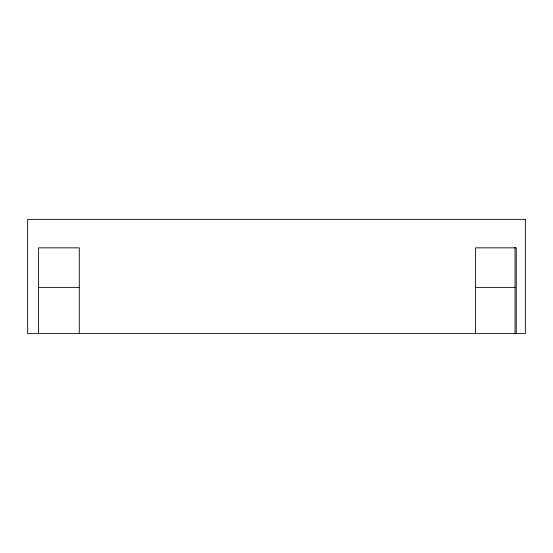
<?xml version="1.0" encoding="UTF-8"?>
<svg xmlns="http://www.w3.org/2000/svg" width="553" height="553" viewBox="0 0 553 553"><rect width="100%" height="100%" fill="white"/><g stroke="black" fill="none" stroke-linecap="round" stroke-linejoin="round"><path stroke-width="0.83" d="M38.828 287.373L79.293 287.373M475.317 287.373L515.03 287.373M516.26 333.625L516.26 247.841L475.539 247.841L475.539 333.625M515.03 247.281L515.03 333.625M79.279 333.625L79.279 247.841L38.558 247.841L38.558 333.625M525.35 219.375L27.65 219.375L27.65 333.625L525.35 333.625L525.35 219.375"/></g></svg>
